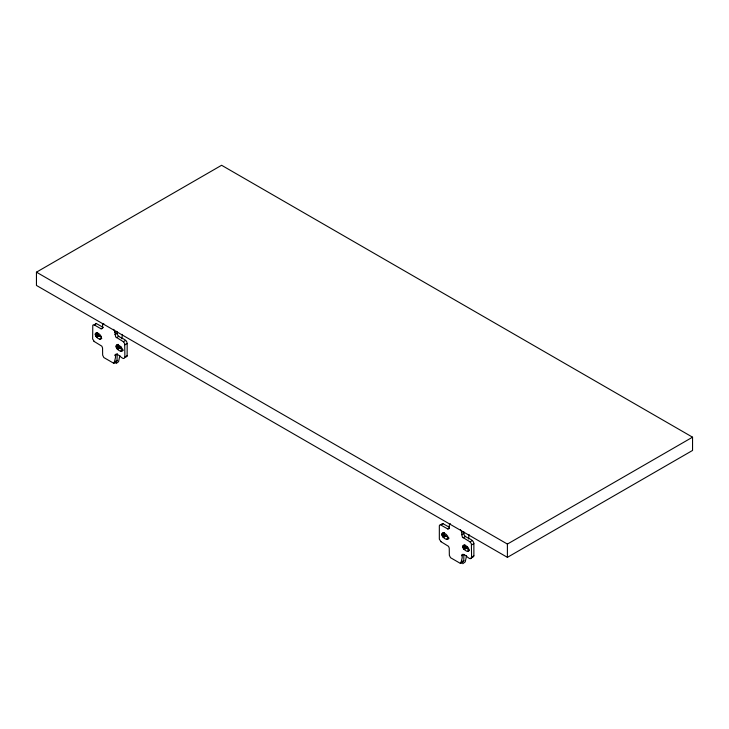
<?xml version="1.0" encoding="UTF-8"?>
<svg xmlns="http://www.w3.org/2000/svg" width="729" height="729" viewBox="0 0 729 729"><rect width="100%" height="100%" fill="white"/><g stroke="black" fill="none" stroke-linecap="round" stroke-linejoin="round"><path stroke-width="1.09" d="M94.879 324.824L96.018 323.366L103.363 327.494L101.067 328.815L94.123 324.842L92.793 325.17L92.638 338.994L94.314 341.546M95.262 334.219C95.909 330.437 101.768 335.13 101.413 337.764C100.766 341.546 94.907 336.853 95.262 334.219L97.558 332.898L98.697 335.668L101.395 337.299M119.848 355.552L118.572 361.657L116.102 363.561L115.938 361.894C111.482 366.359 117.187 357.301 115.082 354.631C117.879 351.815 123.638 362.258 124.896 357.046L124.686 343.587L123.365 341.719L115.647 336.935L114.672 330.984L113.651 329.353M116.13 346.266C116.695 342.676 122.053 347.04 122.226 349.209C122.59 353.902 115.665 349.164 116.13 346.266L118.472 344.407L116.184 345.728M113.651 363.06L116.959 361.292L117.223 353.747M117.169 331.677C115.647 338.657 126.81 337.372 127.183 343.477L127.128 356.262L125.853 357.11M441.956 534.375C442.603 530.603 448.463 535.286 448.098 537.92C447.46 541.711 441.601 537.009 441.956 534.375L444.298 532.516L442.011 533.838M466.542 555.717L465.266 561.822L462.787 563.727L462.633 562.05C458.167 566.515 463.881 557.466 461.776 554.787C464.564 551.971 470.323 562.414 471.581 557.211L471.381 543.743L470.05 541.884L462.332 537.1L461.357 531.14L460.427 529.582M462.824 546.422C463.38 542.832 468.738 547.197 468.911 549.374C469.285 554.067 462.35 549.32 462.824 546.422L465.111 545.101L466.25 547.871L468.947 549.511M461.566 555.762L463.854 554.441L463.808 561.011L460.336 563.216M463.854 531.833C462.341 538.813 473.495 537.537 473.877 543.634L473.877 555.89L472.738 557.348M120.65 348.881L120.914 346.649M121.852 338.867L122.381 334.411M467.344 549.037L467.608 546.814M468.537 539.023L469.075 534.576M441.619 524.443L442.703 523.522L449.182 527.158M36.45 272.172L221.598 165.273L692.55 437.181L692.55 450.449L507.402 557.348L36.45 285.44L36.45 272.172L507.402 544.071L692.55 437.181M94.123 324.842L96.41 323.521M95.317 333.682L96.848 332.798M95.317 334.811L97.613 333.49M95.472 335.431L97.759 334.11M95.718 336.023L98.005 334.702M96.037 336.552L98.324 335.231M96.401 336.989L98.697 335.668M96.802 337.29L99.089 335.969M99.873 339.067L101.404 338.192M100.274 339.222L101.796 338.347M114.881 332.196L116.403 331.312M114.881 334.602L117.169 333.281M116.412 337.673L118.699 336.351M116.339 345.291L117.861 344.407M123.365 341.719L125.652 340.397M116.184 346.858L118.472 345.537L118.426 344.945M116.339 347.478L118.627 346.157L118.472 345.537M116.576 348.07L118.873 346.749L118.627 346.157M116.895 348.599L119.192 347.277L123.028 349.792L120.741 351.114M117.269 349.036L119.556 347.715M124.896 344.799L127.183 343.477M117.67 349.337L119.957 348.015M121.132 351.269L122.663 350.394M121.506 351.269L123.037 350.385M114.881 355.606L117.169 354.285M114.881 361.639L117.169 360.317M124.896 357.046L127.183 355.725M441.009 541.711L439.332 539.15L439.332 525.764L439.724 525.017L443.104 523.677M440.808 524.998L447.761 528.972L449.283 528.097M442.157 533.4L443.688 532.516M442.011 534.977L444.298 533.655L444.243 533.054M442.157 535.587L444.453 534.266L444.298 533.655M442.403 536.179L444.699 534.858L444.453 534.266M442.722 536.717L445.009 535.396L448.854 537.911L446.558 539.232M443.095 537.145L445.383 535.824M443.487 537.455L445.784 536.125M446.959 539.387L448.49 538.503M447.333 539.378L448.854 538.494M461.566 532.352L463.097 531.468M461.566 534.758L463.854 533.437M463.097 537.829L465.394 536.508M462.869 545.884L464.4 545.01M470.05 541.884L472.337 540.563M462.869 547.023L465.166 545.693M463.024 547.634L465.321 546.313M463.27 548.226L465.558 546.905M463.589 548.764L465.877 547.443M463.954 549.192L466.25 547.871M471.581 544.955L473.877 543.634M464.355 549.493L466.642 548.172M467.426 551.279L468.957 550.395M467.827 551.434L469.348 550.55M461.566 561.795L463.854 560.473M471.581 557.211L473.877 555.89M470.251 558.587L472.538 557.266M103.828 323.685C101.003 323.685 104.256 329.544 101.067 328.815M450.522 523.841C447.697 523.841 450.941 529.701 447.761 528.972M93.923 341.318L101.841 346.184L102.552 347.924L102.652 355.141L103.828 357.547L113.651 363.215M440.617 541.483L448.526 546.34L449.237 548.08L449.346 555.307L450.522 557.703L460.336 563.371M444.699 534.858L445.009 535.396M118.873 346.749L119.192 347.277M507.402 544.071L507.402 557.348"/></g></svg>
